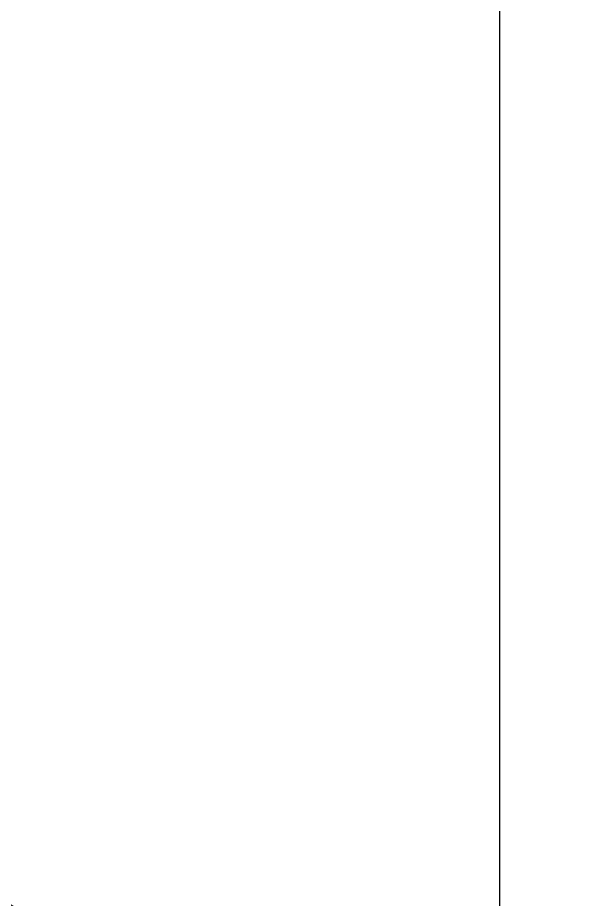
# Model space of a CAD drawing. Header units: metres. Extents: x 162815 to 178081, y 6220705 to 6240819.
# Drawn here: x 168814 to 169466, y 6228545 to 6229541 of the extents above; entities that cross this region are included whole.
import ezdxf

# ---------------------------------------------------------------- set-up
doc = ezdxf.new("R2010")
doc.units = ezdxf.units.M
doc.linetypes.add('BH90-VAGMITT', pattern=[6.7, 4.2, -1, 0.5, -1])
doc.layers.add('00_tvångpunkter', color=2, linetype='Continuous')
doc.layers.add('M-31-Centrumlinje', color=4, linetype='BH90-VAGMITT')
picture_1 = doc.add_image_def('image1.png', size_in_pixel=(2309, 1928))

msp = doc.modelspace()

# ---------------------------------------------------------------- linework, layer by layer
at = {"layer": 'M-31-Centrumlinje', "color": 9, "linetype": 'ByBlock', "flags": 128}
msp.add_lwpolyline([(167651.792, 6228975.184, -0.0814978), (168861.698, 6228507.076, -0.0616582), (169155.153, 6228281.686, -0.0395626), (169466.039, 6227922.612, -0.0395626)], format="xyb", dxfattribs=at)
at = {"layer": 'M-31-Centrumlinje', "flags": 128}
msp.add_lwpolyline([(168218.883, 6228795.626, -0.0421323), (168839.914, 6228502.1, -0.0519449), (169107.406, 6228307.258, -0.0145874), (169212.501, 6228206.869)], format="xyb", dxfattribs=at)
msp.add_lwpolyline([(168218.883, 6228795.626, -0.0421323), (168839.914, 6228502.1, -0.0519449), (169107.406, 6228307.258, -0.0145874), (169212.501, 6228206.869)], format="xyb", dxfattribs=at)
at = {"layer": 'M-31-Centrumlinje', "color": 3, "linetype": 'Continuous'}
msp.add_lwpolyline([(168224.247, 6228792.908, -0.0437567), (168853.584, 6228493.285, -0.0616582), (169143.922, 6228270.29, -0.0121106), (169244.577, 6228166.166, -0.0395626)], format="xyb", dxfattribs=at)

# ---------------------------------------------------------------- pictures from other files: only their frames are drawn
at = {"layer": '00_tvångpunkter'}
image = msp.add_image(picture_1, insert=(166845.455, 6228001.945), size_in_units=(2512.527, 2097.944), dxfattribs=at)
image.dxf.flags = 7

doc.saveas('drawing.dxf')
